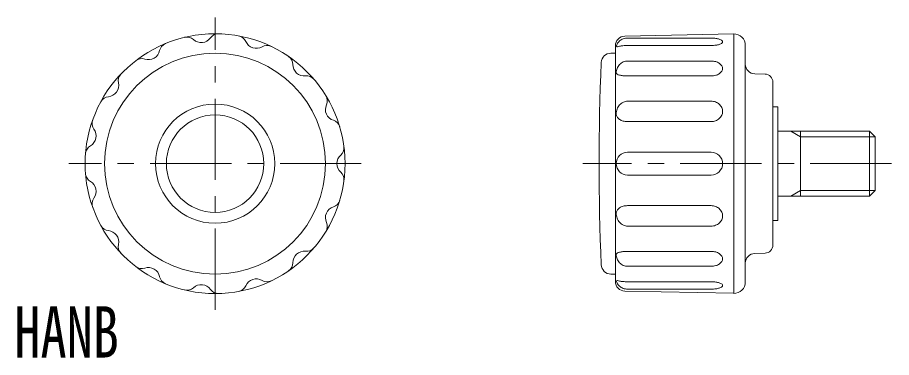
# Model space of a CAD drawing. Units: millimetres on the paper. Extents: x -641 to 1468, y -434 to 1009.
# Drawn here: x -606.7 to -552.9, y -432.4 to -411.5 of the extents above; entities that cross this region are included whole.
import ezdxf
from ezdxf.enums import TextEntityAlignment as Align

# ---------------------------------------------------------------- set-up
doc = ezdxf.new("R2010")
doc.units = ezdxf.units.MM
doc.linetypes.add('CHAIN1', pattern=[8, 5, -1, 1, -1])
doc.layers.add('0-0', color=7, linetype='Continuous', lineweight=18)
doc.layers.add('0-1', color=4, linetype='Continuous', lineweight=18)
doc.styles.add('ＭＳ ゴシック', font='')
doc.styles.get('ＭＳ ゴシック').set_extended_font_data('MS Gothic')

msp = doc.modelspace()

# ---------------------------------------------------------------- linework, layer by layer
at = {"layer": '0-0'}
for p, q in [((-569.274, -412.651), (-562.576, -412.515)), ((-562.562, -412.514), (-562.562, -428.486)), ((-563.962, -412.772), (-569.107, -412.772)), ((-569.862, -413.7), (-570.133, -413.7)), ((-569.862, -427.749), (-569.862, -413.251)), ((-569.107, -413.226), (-563.962, -413.226)), ((-561.862, -413.214), (-561.862, -427.786)), ((-563.962, -414.182), (-569.107, -414.182)), ((-569.107, -415.098), (-563.962, -415.098)), ((-560.649, -414.987), (-561.278, -414.971)), ((-560.162, -425.513), (-560.162, -415.487)), ((-563.962, -416.653), (-569.107, -416.653)), ((-569.107, -417.914), (-563.962, -417.914)), ((-559.862, -418.5), (-554.208, -418.5)), ((-563.962, -419.8), (-569.107, -419.8)), ((-569.107, -421.2), (-563.962, -421.2)), ((-553.862, -422.15), (-554.208, -422.5)), ((-554.208, -422.5), (-559.862, -422.5)), ((-563.962, -423.086), (-569.107, -423.086)), ((-569.107, -424.347), (-563.962, -424.347)), ((-563.962, -425.902), (-569.107, -425.902)), ((-561.278, -426.029), (-560.649, -426.013)), ((-569.107, -426.818), (-563.962, -426.818)), ((-569.862, -427.3), (-570.133, -427.3)), ((-563.962, -427.774), (-569.107, -427.774)), ((-569.107, -428.228), (-563.962, -428.228)), ((-562.576, -428.485), (-569.274, -428.349))]:
    msp.add_line(p, q, dxfattribs=at)
for points in [[(-560.162, -417), (-559.862, -417), (-559.862, -424), (-560.162, -424)], [(-554.208, -418.5), (-553.862, -418.85), (-553.862, -422.15)]]:
    msp.add_lwpolyline(points, dxfattribs=at)
for radius in [8, 6.8, 3.669]:
    msp.add_circle((-594.5, -420.5), radius, dxfattribs=at)
for centre, radius, start, end in [((-594.301, -413.103), 0.6, 88.4576, 144.3457), ((-593.157, -413.223), 0.6, 23.6543, 79.5424), ((-569.262, -413.251), 0.6, 91.167, 180), ((-562.562, -413.214), 0.7, 0, 91.167), ((-597.327, -413.661), 0.6, 112.4576, 168.3457), ((-596.233, -413.306), 0.6, 47.6543, 103.5424), ((-595.357, -412.345), 0.7, 227.6543, 324.3457), ((-591.966, -412.701), 0.7, 203.6543, 300.3457), ((-569.299, -413.367), 0.508, 154.0132, 166.0639), ((-569.206, -413.412), 0.611, 130.3565, 154.0132), ((-569.146, -413.483), 0.704, 109.3911, 130.3565), ((-569.107, -413.594), 0.822, 90, 109.3911), ((-563.962, -414.929), 2.157, 82.3549, 90), ((-563.833, -413.968), 1.187, 72.0445, 82.3549), ((-563.833, -412.03), 1.187, 277.6451, 287.9555), ((-563.638, -413.368), 0.556, 51.9621, 72.0445), ((-563.638, -412.631), 0.556, 287.9555, 308.0379), ((-563.35, -412.999), 0.0881, 0, 51.9621), ((-563.35, -412.999), 0.0881, 308.0379, 0), ((-598.6, -413.399), 0.7, 251.6543, 348.3457), ((-591.309, -413.823), 0.6, 64.4576, 120.3457), ((-570.133, -414.3), 0.6, 90, 177.6216), ((-569.743, -413.257), 0.05, 166.0639, 291.1945), ((-569.453, -414.006), 0.753, 101.4001, 111.1945), ((-569.246, -415.034), 1.802, 94.7743, 101.4001), ((-569.107, -416.695), 3.469, 90, 94.7743), ((-563.962, -411.069), 2.157, 270, 277.6451), ((-599.009, -414.633), 0.6, 71.6543, 127.5424), ((-590.313, -414.398), 0.6, 359.6543, 55.5424), ((-420.862, -420.5), 150, 177.62158, 182.37842), ((-569.089, -414.882), 0.705, 113.7795, 136.7697), ((-569.107, -414.841), 0.659, 90, 113.7795), ((-563.962, -415.247), 1.065, 74.8278, 90), ((-563.881, -414.948), 0.756, 56.7884, 74.8278), ((-589.013, -414.406), 0.7, 179.6543, 276.3457), ((-569.016, -414.926), 0.791, 158.7248, 177.9484), ((-569.06, -414.909), 0.744, 136.7697, 158.7248), ((-563.757, -414.759), 0.53, 32.3217, 56.7884), ((-563.757, -414.521), 0.53, 303.2116, 327.6783), ((-563.569, -414.64), 0.307, 0, 32.3217), ((-563.569, -414.64), 0.307, 327.6783, 0), ((-561.262, -414.371), 0.6, 180, 268.5), ((-599.864, -415.402), 0.6, 136.4576, 192.3457), ((-588.869, -415.698), 0.6, 40.4576, 96.3457), ((-569.706, -414.902), 0.1, 177.9484, 241.8879), ((-569.446, -414.415), 0.652, 241.8879, 256.2025), ((-569.243, -413.585), 1.506, 256.2025, 264.1918), ((-569.107, -412.251), 2.848, 264.1918, 270), ((-563.962, -414.033), 1.065, 270, 285.1722), ((-563.881, -414.332), 0.756, 285.1722, 303.2116), ((-560.662, -415.487), 0.5, 0, 88.5), ((-601.134, -415.68), 0.7, 275.6543, 12.3457), ((-601.006, -416.974), 0.6, 95.6543, 151.5424), ((-588.193, -416.629), 0.6, 335.6543, 31.5424), ((-587.009, -417.165), 0.7, 155.6543, 252.3457), ((-569.003, -417.413), 0.798, 138.6803, 159.991), ((-569.066, -417.357), 0.713, 115.228, 138.6803), ((-569.107, -417.271), 0.618, 90, 115.228), ((-563.962, -417.429), 0.776, 69.5439, 90), ((-563.935, -417.358), 0.7, 47.9961, 69.5439), ((-563.895, -417.313), 0.639, 24.7009, 47.9961), ((-568.903, -417.449), 0.904, 159.991, 180), ((-569.492, -417.449), 0.315, 180, 211.9732), ((-563.831, -417.284), 0.569, 0, 24.7009), ((-563.831, -417.284), 0.569, 335.2991, 0), ((-601.474, -418.025), 0.6, 160.4576, 216.3457), ((-587.403, -418.404), 0.6, 16.4576, 72.3457), ((-569.308, -417.334), 0.532, 211.9732, 236.4329), ((-569.186, -417.152), 0.752, 236.4329, 254.6312), ((-569.107, -416.863), 1.051, 254.6312, 270), ((-563.962, -417.138), 0.776, 270, 290.4561), ((-563.935, -417.209), 0.7, 290.4561, 312.0039), ((-563.895, -417.254), 0.639, 312.0039, 335.2991), ((-602.521, -418.795), 0.7, 299.6543, 36.3457), ((-601.878, -419.925), 0.6, 119.6543, 175.5424), ((-587.164, -419.529), 0.6, 311.6543, 7.5424), ((-586.3, -420.5), 0.7, 131.6543, 228.3457), ((-569.107, -420.5), 0.7, 90, 270), ((-563.962, -420.5), 0.7, 270, 90), ((-601.878, -421.075), 0.6, 184.4576, 240.3457), ((-587.164, -421.471), 0.6, 352.4576, 48.3457), ((-602.521, -422.205), 0.7, 323.6543, 60.3457), ((-601.474, -422.975), 0.6, 143.6543, 199.5424), ((-587.403, -422.596), 0.6, 287.6543, 343.5424), ((-587.009, -423.835), 0.7, 107.6543, 204.3457), ((-569.492, -423.551), 0.315, 148.0268, 180), ((-569.308, -423.666), 0.532, 123.5671, 148.0268), ((-569.186, -423.848), 0.752, 105.3688, 123.5671), ((-569.107, -424.137), 1.051, 90, 105.3688), ((-563.962, -423.862), 0.776, 69.5439, 90), ((-563.935, -423.791), 0.7, 47.9961, 69.5439), ((-563.895, -423.746), 0.639, 24.7009, 47.9961), ((-568.903, -423.551), 0.904, 180, 200.009), ((-569.003, -423.587), 0.798, 200.009, 221.3197), ((-563.895, -423.687), 0.639, 312.0039, 335.2991), ((-563.831, -423.716), 0.569, 0, 24.7009), ((-563.831, -423.716), 0.569, 335.2991, 0), ((-601.006, -424.026), 0.6, 208.4576, 264.3457), ((-588.193, -424.371), 0.6, 328.4576, 24.3457), ((-569.066, -423.643), 0.713, 221.3197, 244.772), ((-569.107, -423.729), 0.618, 244.772, 270), ((-563.962, -423.571), 0.776, 270, 290.4561), ((-563.935, -423.642), 0.7, 290.4561, 312.0039), ((-601.134, -425.32), 0.7, 347.6543, 84.3457), ((-599.864, -425.598), 0.6, 167.6543, 223.5424), ((-560.662, -425.513), 0.5, 271.5, 0), ((-589.013, -426.594), 0.7, 83.6543, 180.3457), ((-588.869, -425.302), 0.6, 263.6543, 319.5424), ((-569.016, -426.074), 0.791, 182.0516, 201.2752), ((-569.706, -426.098), 0.1, 118.1121, 182.0516), ((-569.446, -426.585), 0.652, 103.7975, 118.1121), ((-569.243, -427.415), 1.506, 95.8082, 103.7975), ((-569.107, -428.749), 2.848, 90, 95.8082), ((-563.962, -426.967), 1.065, 74.8278, 90), ((-563.881, -426.668), 0.756, 56.7884, 74.8278), ((-563.757, -426.479), 0.53, 32.3217, 56.7884), ((-561.262, -426.629), 0.6, 91.5, 180), ((-590.313, -426.602), 0.6, 304.4576, 0.3457), ((-569.06, -426.091), 0.744, 201.2752, 223.2303), ((-569.089, -426.118), 0.705, 223.2303, 246.2205), ((-563.757, -426.241), 0.53, 303.2116, 327.6783), ((-563.569, -426.36), 0.307, 0, 32.3217), ((-563.569, -426.36), 0.307, 327.6783, 0), ((-599.009, -426.367), 0.6, 232.4576, 288.3457), ((-598.6, -427.601), 0.7, 11.6543, 108.3457), ((-570.133, -426.7), 0.6, 182.3784, 270), ((-569.107, -426.159), 0.659, 246.2205, 270), ((-563.962, -425.753), 1.065, 270, 285.1722), ((-563.881, -426.052), 0.756, 285.1722, 303.2116), ((-597.327, -427.339), 0.6, 191.6543, 247.5424), ((-591.966, -428.299), 0.7, 59.6543, 156.3457), ((-591.309, -427.177), 0.6, 239.6543, 295.5424), ((-569.743, -427.743), 0.05, 68.8055, 193.9361), ((-569.453, -426.994), 0.753, 248.8055, 258.5999), ((-596.233, -427.694), 0.6, 256.4576, 312.3457), ((-595.357, -428.655), 0.7, 35.6543, 132.3457), ((-594.301, -427.897), 0.6, 215.6543, 271.5424), ((-593.157, -427.777), 0.6, 280.4576, 336.3457), ((-569.262, -427.749), 0.6, 180, 268.833), ((-569.299, -427.633), 0.508, 193.9361, 205.9868), ((-569.206, -427.588), 0.611, 205.9868, 229.6435), ((-569.246, -425.966), 1.802, 258.5999, 265.2257), ((-569.146, -427.517), 0.704, 229.6435, 250.6088), ((-569.107, -424.305), 3.469, 265.2257, 270), ((-569.107, -427.406), 0.822, 250.6088, 270), ((-563.962, -429.931), 2.157, 82.3549, 90), ((-563.962, -426.071), 2.157, 270, 277.6451), ((-563.833, -428.97), 1.187, 72.0445, 82.3549), ((-563.833, -427.032), 1.187, 277.6451, 287.9555), ((-563.638, -428.369), 0.556, 51.9621, 72.0445), ((-563.638, -427.632), 0.556, 287.9555, 308.0379), ((-563.35, -428.001), 0.0881, 0, 51.9621), ((-563.35, -428.001), 0.0881, 308.0379, 0), ((-562.562, -427.786), 0.7, 268.833, 0)]:
    msp.add_arc(centre, radius, start, end, dxfattribs=at)
at = {"layer": '0-1', "linetype": 'CHAIN1'}
for p, q in [((-594.5, -429.5), (-594.5, -411.5)), ((-585.5, -420.5), (-603.5, -420.5)), ((-552.862, -420.5), (-571.862, -420.5))]:
    msp.add_line(p, q, dxfattribs=at)
at = {"layer": '0-1'}
for p, q in [((-558.462, -418.85), (-559.068, -418.5)), ((-558.462, -422.5), (-558.462, -418.5)), ((-554.208, -422.5), (-554.208, -418.5)), ((-553.862, -418.85), (-558.462, -418.85)), ((-559.068, -422.5), (-558.462, -422.15)), ((-558.462, -422.15), (-553.862, -422.15))]:
    msp.add_line(p, q, dxfattribs=at)
msp.add_circle((-594.5, -420.5), 3, dxfattribs=at)

# ---------------------------------------------------------------- texts
at = {"layer": '0-0', "style": 'ＭＳ ゴシック', "width": 0.75}
msp.add_text('HANB', height=3.152, dxfattribs=at).set_placement((-606.854, -433.384), align=Align.BOTTOM_LEFT)

doc.saveas('drawing.dxf')
